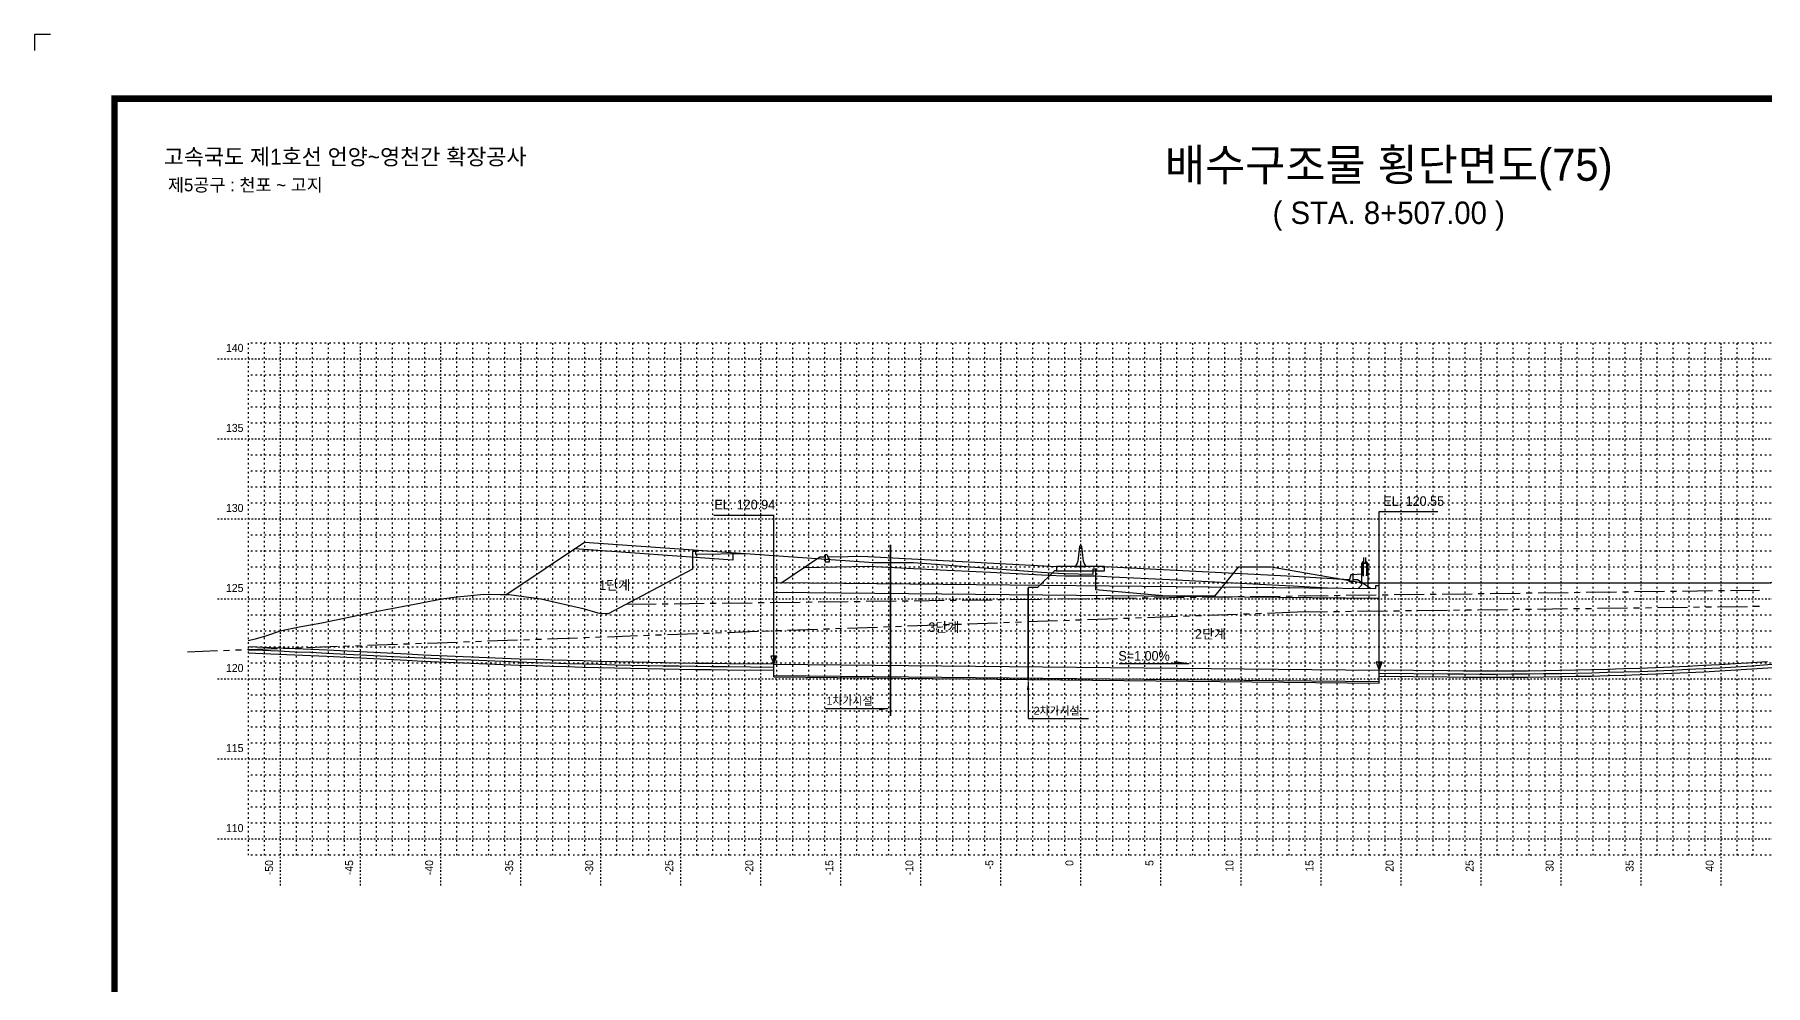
# Model space of a CAD drawing. Header units: metres. Extents: x 3558 to 3726, y 2272 to 2391.
# Drawn here: x 3557.5 to 3665.6, y 2331.2 to 2390.6 of the extents above; entities that cross this region are included whole.
import ezdxf
from ezdxf.enums import TextEntityAlignment as Align

# ---------------------------------------------------------------- set-up
doc = ezdxf.new("R2010")
doc.units = ezdxf.units.M
doc.header["$LTSCALE"] = 0.3
for name, pattern in [('A-CENTR01', [2, 1.25, -0.25, 0.25, -0.25]), ('A-DOTLN01H', [0.125, 0, -0.125]), ('A-PHATM01', [2.5, 1.25, -0.25, 0.25, -0.25, 0.25, -0.25])]:
    doc.linetypes.add(name, pattern=pattern)
for name, color, linetype in [('CC-BASE', 1, 'Continuous'), ('CC-DGNL', 7, 'Continuous'), ('CC-FILL', 4, 'Continuous'), ('CC-GRID-MAJR', 3, 'A-DOTLN01H'), ('CC-GRID-MINR', 1, 'A-DOTLN01H'), ('CC-GRID-TEXT', 2, 'Continuous'), ('CC-GRND', 3, 'Continuous'), ('CC-GSTR', 4, 'Continuous'), ('CC-GSTR-DICH', 3, 'Continuous'), ('CC-GSTR-NEWC', 4, 'Continuous'), ('CC-MISC', 2, 'Continuous'), ('cc-misc-가시설', 1, 'Continuous'), ('CC-PAVE', 1, 'Continuous'), ('CC-ROCK-BLST', 2, 'A-PHATM01'), ('CC-ROCK-RIPP', 1, 'A-CENTR01'), ('CD-BOXC-PATH', 4, 'Continuous'), ('CD-LEAL', 1, 'Continuous'), ('CD-TEXT', 3, 'Continuous'), ('CS-DIML', 1, 'Continuous'), ('CX-BORD', 3, 'Continuous'), ('CX-BORD-LIN1', 4, 'Continuous'), ('CX-BORD-LIN2', 3, 'Continuous'), ('CX-BORD-TEX2', 7, 'Continuous'), ('CX-BORD-TEX3', 6, 'Continuous')]:
    doc.layers.add(name, color=color, linetype=linetype)
doc.layers.add('CS-DIMT', color=3, linetype='Continuous', lineweight=9)
doc.styles.add('GHS', font='돋움.ttf')
doc.styles.add('GTXT', font='돋움.ttf')
doc.styles.get("Standard").update_dxf_attribs({"font": '돋움.ttf'})
doc.styles.add('TB_TEXT', font='돋움.ttf')
doc.styles.add('TB_WBTXT', font='돋움.ttf')
doc.styles.add('TB_WMTXT', font='돋움.ttf')

# ---------------------------------------------------------------- blocks, each defined once
blk = doc.blocks.new('CXBLKA1-KECH-한국도로공사')
at = {"layer": 'CX-BORD-LIN1', "const_width": 2}
blk.add_lwpolyline([(796, 0), (0, 0), (0, 554), (796, 554)], close=True, dxfattribs=at)
at = {"layer": 'defpoints'}
blk.add_lwpolyline([(-20, 574), (-25, 574), (-25, 569)], dxfattribs=at)
at = {"layer": 'CX-BORD-LIN1', "style": 'TB_TEXT'}
for tag, height, p in [('TR_RNUM5', 3, (285.11, 32.64)), ('TR_RDAT5', 3.5, (317.5, 33)), ('TR_DGN5', 3.5, (451.12, 33)), ('TR_CHK5', 3.5, (491.12, 33)), ('TR_APP5', 3.5, (531.12, 33)), ('TR_RNUM4', 3, (285.11, 26.64)), ('TR_RDAT4', 3.5, (317.5, 27)), ('TR_DGN4', 3.5, (451.12, 27)), ('TR_CHK4', 3.5, (491.12, 27)), ('TR_APP4', 3.5, (531.12, 27)), ('TR_RNUM3', 3, (285.11, 20.64)), ('TR_RDAT3', 3.5, (317.5, 21)), ('TR_DGN3', 3.5, (451.12, 21)), ('TR_CHK3', 3.5, (491.12, 21)), ('TR_APP3', 3.5, (531.12, 21)), ('TR_RDAT2', 3.5, (317.5, 15)), ('TR_DGN2', 3.5, (451.12, 15)), ('TR_CHK2', 3.5, (491.12, 15)), ('TR_APP2', 3.5, (531.12, 15)), ('TR_RNUM2', 3, (285.11, 14.64)), ('TR_RNUM1', 3, (285.11, 8.64)), ('TR_RDAT1', 3.5, (317.5, 9)), ('TR_DGN1', 3.5, (451.12, 9)), ('TR_CHK1', 3.5, (491.12, 9)), ('TR_APP1', 3.5, (531.12, 9))]:
    blk.add_attdef(tag, text='', height=height, dxfattribs=at).set_placement(p, align=Align.MIDDLE_CENTER)
for tag, p in [('TR_RCON5', (342.3, 33)), ('TR_RCON4', (342.3, 27)), ('TR_RCON3', (342.3, 21)), ('TR_RCON2', (342.3, 15)), ('TR_RCON1', (342.3, 9))]:
    blk.add_attdef(tag, text='', height=3.5, dxfattribs=at).set_placement(p, align=Align.MIDDLE_LEFT)
at = {"layer": 'CX-BORD-LIN2', "style": 'TB_TEXT'}
blk.add_attdef('TD_VERSION', text='', height=3, rotation=90, dxfattribs=at).set_placement((800.5, 48.01), align=Align.MIDDLE_CENTER)
at = {"layer": 'CX-BORD-TEX2', "style": 'TB_WMTXT'}
for tag, height, p in [('TB_CNAME', 5, (15.34, 531.83)), ('TB_CSCOP', 4, (16.63, 523.83))]:
    blk.add_attdef(tag, text='', height=height, dxfattribs=at).set_placement(p, align=Align.BOTTOM_LEFT)
at = {"layer": 'CX-BORD-TEX2', "style": 'TB_WBTXT'}
for tag, height, p in [('TB_MTITIL', 10, (398, 533.33)), ('TB_STITL', 7, (398, 518.33))]:
    blk.add_attdef(tag, text='', height=height, dxfattribs=at).set_placement(p, align=Align.MIDDLE_CENTER)
at = {"layer": 'CX-BORD-TEX3', "style": 'TB_TEXT'}
for tag, height, p in [('TD_LNDST', 4.5, (215, 31.5)), ('TD_DSECT', 4.5, (605.5, 31.5)), ('TD_DDIST', 4.5, (654.5, 31.5)), ('TD_DNAME_TOP', 4.5, (755, 27.96)), ('TD_DCOMP', 4.5, (215, 22.59)), ('TD_CSECT', 4.5, (605.5, 22.5)), ('TD_CDIST', 4.5, (654.5, 22.5)), ('TD_DNAME_MAIN', 4.5, (755, 21.47)), ('TD_DNAME_BOT', 3, (755, 15.25)), ('TD_CCOMP', 4.5, (215, 13.59)), ('TD_HSCAL', 4.5, (620.88, 13.75)), ('TD_VSCAL', 4.5, (656.86, 13.75)), ('TD_CNAME', 5, (65, 7.6)), ('TD_FIELD', 4.5, (180, 5.13)), ('TD_CSTEP', 4.5, (250.74, 5.13)), ('TD_DWGCODE', 4.5, (637, 4.79)), ('TD_DWGNO', 4.5, (755, 5))]:
    blk.add_attdef(tag, text='', height=height, dxfattribs=at).set_placement(p, align=Align.MIDDLE_CENTER)

msp = doc.modelspace()

# ---------------------------------------------------------------- linework, layer by layer
at = {"layer": 'CC-BASE'}
msp.add_lwpolyline([(3622.86, 2357.65), (3622.86, 2357.4), (3622.86, 2357.15)], dxfattribs=at)
msp.add_lwpolyline([(3622.86, 2357.65), (3622.86, 2357.4), (3622.86, 2357.15)], dxfattribs=at)
at = {"layer": 'CC-DGNL', "ltscale": 2}
msp.add_line((3601.13, 2358.23), (3601.13, 2357.78), dxfattribs=at)
for points in [[(3591.86, 2358.89), (3586.95, 2355.61)], [(3601.13, 2357.78), (3591.25, 2358.49)], [(3601.92, 2358.18), (3591.86, 2358.89)], [(3621.22, 2357.12), (3620.17, 2356.07)], [(3621.36, 2357.12), (3621.22, 2357.12)], [(3620.17, 2356.07), (3619.59, 2356.07)]]:
    msp.add_lwpolyline(points, dxfattribs=at)
at = {"layer": 'CC-FILL'}
for p, q in [((3606.91, 2357.97), (3606.56, 2357.97)), ((3639.87, 2356.58), (3640.16, 2356.58))]:
    msp.add_line(p, q, dxfattribs=at)
for points in [[(3606.56, 2357.97), (3604.19, 2356.38)], [(3640.41, 2356.91), (3639.87, 2356.88)], [(3640.16, 2356.58), (3641.01, 2356.01)]]:
    msp.add_lwpolyline(points, dxfattribs=at)
at = {"layer": 'CC-GRID-MAJR', "ltscale": 3}
for points in [[(3572.86, 2371.35), (3572.86, 2337.35)], [(3577.86, 2371.35), (3577.86, 2337.35)], [(3582.86, 2371.35), (3582.86, 2337.35)], [(3587.86, 2371.35), (3587.86, 2337.35)], [(3592.86, 2371.35), (3592.86, 2337.35)], [(3597.86, 2371.35), (3597.86, 2337.35)], [(3602.86, 2371.35), (3602.86, 2337.35)], [(3607.86, 2371.35), (3607.86, 2337.35)], [(3612.86, 2371.35), (3612.86, 2337.35)], [(3617.86, 2371.35), (3617.86, 2337.35)], [(3622.86, 2371.35), (3622.86, 2337.35)], [(3627.86, 2371.35), (3627.86, 2337.35)], [(3632.86, 2371.35), (3632.86, 2337.35)], [(3637.86, 2371.35), (3637.86, 2337.35)], [(3642.86, 2371.35), (3642.86, 2337.35)], [(3647.86, 2371.35), (3647.86, 2337.35)], [(3652.86, 2371.35), (3652.86, 2337.35)], [(3657.86, 2371.35), (3657.86, 2337.35)], [(3662.86, 2371.35), (3662.86, 2337.35)], [(3691.86, 2370.35), (3568.86, 2370.35)], [(3691.86, 2365.35), (3568.86, 2365.35)], [(3691.86, 2360.35), (3568.86, 2360.35)], [(3691.86, 2355.35), (3568.86, 2355.35)], [(3691.86, 2350.35), (3568.86, 2350.35)], [(3691.86, 2345.35), (3568.86, 2345.35)], [(3691.86, 2340.35), (3568.86, 2340.35)]]:
    msp.add_lwpolyline(points, dxfattribs=at)
at = {"layer": 'CC-GRID-MINR', "ltscale": 5}
for points in [[(3570.86, 2371.35), (3570.86, 2339.35)], [(3689.86, 2371.35), (3570.86, 2371.35)], [(3571.86, 2371.35), (3571.86, 2339.35)], [(3573.86, 2371.35), (3573.86, 2339.35)], [(3574.86, 2371.35), (3574.86, 2339.35)], [(3575.86, 2371.35), (3575.86, 2339.35)], [(3576.86, 2371.35), (3576.86, 2339.35)], [(3578.86, 2371.35), (3578.86, 2339.35)], [(3579.86, 2371.35), (3579.86, 2339.35)], [(3580.86, 2371.35), (3580.86, 2339.35)], [(3581.86, 2371.35), (3581.86, 2339.35)], [(3583.86, 2371.35), (3583.86, 2339.35)], [(3584.86, 2371.35), (3584.86, 2339.35)], [(3585.86, 2371.35), (3585.86, 2339.35)], [(3586.86, 2371.35), (3586.86, 2339.35)], [(3588.86, 2371.35), (3588.86, 2339.35)], [(3589.86, 2371.35), (3589.86, 2339.35)], [(3590.86, 2371.35), (3590.86, 2339.35)], [(3591.86, 2371.35), (3591.86, 2339.35)], [(3593.86, 2371.35), (3593.86, 2339.35)], [(3594.86, 2371.35), (3594.86, 2339.35)], [(3595.86, 2371.35), (3595.86, 2339.35)], [(3596.86, 2371.35), (3596.86, 2339.35)], [(3598.86, 2371.35), (3598.86, 2339.35)], [(3599.86, 2371.35), (3599.86, 2339.35)], [(3600.86, 2371.35), (3600.86, 2339.35)], [(3601.86, 2371.35), (3601.86, 2339.35)], [(3603.86, 2371.35), (3603.86, 2339.35)], [(3604.86, 2371.35), (3604.86, 2339.35)], [(3605.86, 2371.35), (3605.86, 2339.35)], [(3606.86, 2371.35), (3606.86, 2339.35)], [(3608.86, 2371.35), (3608.86, 2339.35)], [(3609.86, 2371.35), (3609.86, 2339.35)], [(3610.86, 2371.35), (3610.86, 2339.35)], [(3611.86, 2371.35), (3611.86, 2339.35)], [(3613.86, 2371.35), (3613.86, 2339.35)], [(3614.86, 2371.35), (3614.86, 2339.35)], [(3615.86, 2371.35), (3615.86, 2339.35)], [(3616.86, 2371.35), (3616.86, 2339.35)], [(3618.86, 2371.35), (3618.86, 2339.35)], [(3619.86, 2371.35), (3619.86, 2339.35)], [(3620.86, 2371.35), (3620.86, 2339.35)], [(3621.86, 2371.35), (3621.86, 2339.35)], [(3623.86, 2371.35), (3623.86, 2339.35)], [(3624.86, 2371.35), (3624.86, 2339.35)], [(3625.86, 2371.35), (3625.86, 2339.35)], [(3626.86, 2371.35), (3626.86, 2339.35)], [(3628.86, 2371.35), (3628.86, 2339.35)], [(3629.86, 2371.35), (3629.86, 2339.35)], [(3630.86, 2371.35), (3630.86, 2339.35)], [(3631.86, 2371.35), (3631.86, 2339.35)], [(3633.86, 2371.35), (3633.86, 2339.35)], [(3634.86, 2371.35), (3634.86, 2339.35)], [(3635.86, 2371.35), (3635.86, 2339.35)], [(3636.86, 2371.35), (3636.86, 2339.35)], [(3638.86, 2371.35), (3638.86, 2339.35)], [(3639.86, 2371.35), (3639.86, 2339.35)], [(3640.86, 2371.35), (3640.86, 2339.35)], [(3641.86, 2371.35), (3641.86, 2339.35)], [(3643.86, 2371.35), (3643.86, 2339.35)], [(3644.86, 2371.35), (3644.86, 2339.35)], [(3645.86, 2371.35), (3645.86, 2339.35)], [(3646.86, 2371.35), (3646.86, 2339.35)], [(3648.86, 2371.35), (3648.86, 2339.35)], [(3649.86, 2371.35), (3649.86, 2339.35)], [(3650.86, 2371.35), (3650.86, 2339.35)], [(3651.86, 2371.35), (3651.86, 2339.35)], [(3653.86, 2371.35), (3653.86, 2339.35)], [(3654.86, 2371.35), (3654.86, 2339.35)], [(3655.86, 2371.35), (3655.86, 2339.35)], [(3656.86, 2371.35), (3656.86, 2339.35)], [(3658.86, 2371.35), (3658.86, 2339.35)], [(3659.86, 2371.35), (3659.86, 2339.35)], [(3660.86, 2371.35), (3660.86, 2339.35)], [(3661.86, 2371.35), (3661.86, 2339.35)], [(3663.86, 2371.35), (3663.86, 2339.35)], [(3664.86, 2371.35), (3664.86, 2339.35)], [(3689.86, 2369.35), (3570.86, 2369.35)], [(3689.86, 2368.35), (3570.86, 2368.35)], [(3689.86, 2367.35), (3570.86, 2367.35)], [(3689.86, 2366.35), (3570.86, 2366.35)], [(3689.86, 2364.35), (3570.86, 2364.35)], [(3689.86, 2363.35), (3570.86, 2363.35)], [(3689.86, 2362.35), (3570.86, 2362.35)], [(3689.86, 2361.35), (3570.86, 2361.35)], [(3689.86, 2359.35), (3570.86, 2359.35)], [(3689.86, 2358.35), (3570.86, 2358.35)], [(3689.86, 2357.35), (3570.86, 2357.35)], [(3689.86, 2356.35), (3570.86, 2356.35)], [(3689.86, 2354.35), (3570.86, 2354.35)], [(3689.86, 2353.35), (3570.86, 2353.35)], [(3689.86, 2352.35), (3570.86, 2352.35)], [(3689.86, 2351.35), (3570.86, 2351.35)], [(3689.86, 2349.35), (3570.86, 2349.35)], [(3689.86, 2348.35), (3570.86, 2348.35)], [(3689.86, 2347.35), (3570.86, 2347.35)], [(3689.86, 2346.35), (3570.86, 2346.35)], [(3689.86, 2344.35), (3570.86, 2344.35)], [(3689.86, 2343.35), (3570.86, 2343.35)], [(3689.86, 2342.35), (3570.86, 2342.35)], [(3689.86, 2341.35), (3570.86, 2341.35)], [(3689.86, 2339.35), (3570.86, 2339.35)]]:
    msp.add_lwpolyline(points, dxfattribs=at)
at = {"layer": 'CC-GRND'}
for points in [[(3634.77, 2357.35), (3632.71, 2357.35), (3631.22, 2355.53), (3628.22, 2355.53), (3623.82, 2355.93), (3623.82, 2357.23), (3623.62, 2357.23), (3623.62, 2356.9), (3621.82, 2356.93), (3620.42, 2357.02), (3612.42, 2357.62), (3609.92, 2357.62), (3601.92, 2358.18), (3598.82, 2358.14), (3598.82, 2358.33), (3598.62, 2358.33), (3598.62, 2357.23), (3593.34, 2354.44), (3593.24, 2354.43), (3592.81, 2354.46), (3592.71, 2354.47), (3591.87, 2354.72), (3589.14, 2355.35), (3587.15, 2355.62), (3586.61, 2355.63), (3585.68, 2355.64), (3585.36, 2355.63), (3584.35, 2355.52), (3583.86, 2355.47), (3582.96, 2355.35), (3581.69, 2355.11), (3579.03, 2354.6), (3575.45, 2353.85), (3574.04, 2353.6), (3572.86, 2353.35), (3571.94, 2353.05), (3571.29, 2352.86), (3570.86, 2352.74)], [(3670.1, 2357.35), (3665.86, 2356.35), (3640.5, 2356.35), (3634.77, 2357.35)]]:
    msp.add_lwpolyline(points, dxfattribs=at)
at = {"layer": 'CC-GSTR'}
msp.add_lwpolyline([(3622.81, 2358.67, 0.384478), (3622.79, 2358.65), (3622.69, 2357.72, -0.130145), (3622.64, 2357.6), (3622.58, 2357.5, 0.156317), (3622.56, 2357.45), (3622.56, 2357.4), (3623.17, 2357.4), (3623.17, 2357.45, 0.156317), (3623.15, 2357.5), (3623.08, 2357.6, -0.130145), (3623.04, 2357.72), (3622.94, 2358.65, 0.384478), (3622.92, 2358.67)], format="xyb", close=True, dxfattribs=at)
at = {"layer": 'CC-GSTR-DICH'}
for p, q in [((3607.02, 2358.12), (3606.91, 2358.12)), ((3606.91, 2358.12), (3606.91, 2357.67)), ((3607.16, 2357.67), (3606.91, 2357.67)), ((3607.02, 2358.12), (3607.09, 2357.89)), ((3607.16, 2357.89), (3607.09, 2357.89)), ((3607.16, 2357.89), (3607.16, 2357.67)), ((3640.41, 2357.58), (3640.41, 2356.23)), ((3640.81, 2357.58), (3640.41, 2357.58)), ((3640.81, 2357.58), (3640.41, 2357.58)), ((3640.79, 2357.6), (3640.43, 2357.6)), ((3640.43, 2357.6), (3640.43, 2357.58)), ((3640.47, 2357.65), (3640.52, 2357.7)), ((3640.47, 2357.6), (3640.47, 2357.65)), ((3640.48, 2357.61), (3640.48, 2357.6)), ((3640.48, 2357.61), (3640.51, 2357.61)), ((3640.49, 2357.62), (3640.49, 2356.82)), ((3640.49, 2357.62), (3640.51, 2357.62)), ((3640.51, 2357.62), (3640.51, 2356.84)), ((3640.51, 2357.61), (3640.51, 2357.6)), ((3640.52, 2357.7), (3640.55, 2357.7)), ((3640.55, 2357.6), (3640.55, 2357.96)), ((3640.55, 2357.6), (3640.55, 2357.96)), ((3640.68, 2357.6), (3640.68, 2357.96)), ((3640.68, 2357.6), (3640.68, 2357.96)), ((3640.71, 2357.7), (3640.68, 2357.7)), ((3640.76, 2357.65), (3640.71, 2357.7)), ((3640.72, 2357.62), (3640.72, 2356.84)), ((3640.74, 2357.62), (3640.72, 2357.62)), ((3640.72, 2357.61), (3640.72, 2357.6)), ((3640.75, 2357.61), (3640.72, 2357.61)), ((3640.74, 2357.62), (3640.74, 2356.82)), ((3640.75, 2357.61), (3640.75, 2357.6)), ((3640.76, 2357.6), (3640.76, 2357.65)), ((3640.79, 2357.6), (3640.79, 2357.58)), ((3640.41, 2356.23), (3640.21, 2356.02)), ((3640.49, 2356.82), (3640.56, 2356.82)), ((3640.51, 2356.84), (3640.56, 2356.84)), ((3640.56, 2356.84), (3640.56, 2356.82)), ((3640.72, 2356.84), (3640.67, 2356.84)), ((3640.67, 2356.84), (3640.67, 2356.82)), ((3640.74, 2356.82), (3640.67, 2356.82))]:
    msp.add_line(p, q, dxfattribs=at)
for points in [[(3640.81, 2357.58), (3640.81, 2356.02)], [(3639.87, 2356.88), (3639.87, 2356.43), (3639.62, 2356.43)], [(3639.75, 2356.88), (3639.62, 2356.43)], [(3639.87, 2356.88), (3639.75, 2356.88)]]:
    msp.add_lwpolyline(points, dxfattribs=at)
at = {"layer": 'CC-GSTR-NEWC'}
msp.add_lwpolyline([(3621.36, 2357.4), (3621.36, 2357.12), (3624.36, 2357.12), (3624.36, 2357.4)], close=True, dxfattribs=at)
at = {"layer": 'cc-misc-가시설', "ltscale": 4, "const_width": 0.1}
for points in [[(3610.99, 2358.76), (3610.99, 2348.06)], [(3619.59, 2356.07), (3619.59, 2350.26)]]:
    msp.add_lwpolyline(points, dxfattribs=at)
at = {"layer": 'CC-PAVE'}
for points in [[(3605.62, 2357.34), (3609.56, 2357.42), (3610.03, 2357.39), (3613.63, 2357.21), (3617.23, 2357.03), (3620.83, 2356.85), (3621.85, 2356.8), (3623.83, 2356.8), (3624.83, 2356.75), (3628.43, 2356.57), (3632.03, 2356.39), (3635.63, 2356.21), (3636.13, 2356.19), (3638.63, 2356.04)], [(3609.56, 2358.02), (3607.06, 2357.97)], [(3609.56, 2358.02), (3621.36, 2357.4)], [(3624.36, 2357.4), (3636.16, 2356.79)], [(3636.16, 2356.79), (3639.66, 2356.58)]]:
    msp.add_lwpolyline(points, dxfattribs=at)
at = {"layer": 'CC-PAVE', "linetype": 'Continuous'}
for points in [[(3603.69, 2351.29), (3600.78, 2351.32), (3600.78, 2351.32), (3600.78, 2351.32), (3600.78, 2351.32), (3599.78, 2351.33), (3598.78, 2351.34), (3597.78, 2351.36), (3596.78, 2351.37), (3595.78, 2351.39), (3594.78, 2351.41), (3593.78, 2351.43), (3592.78, 2351.46), (3591.78, 2351.49), (3590.78, 2351.51), (3589.78, 2351.55), (3588.78, 2351.58), (3587.78, 2351.61), (3586.78, 2351.65), (3585.78, 2351.69), (3584.78, 2351.73), (3583.78, 2351.77), (3582.78, 2351.82), (3581.78, 2351.86), (3580.78, 2351.91), (3580.78, 2351.91), (3580.78, 2351.91), (3580.78, 2351.91), (3575.78, 2352.16), (3575.78, 2352.16), (3575.78, 2352.16), (3575.78, 2352.16), (3574.78, 2352.21), (3573.78, 2352.25), (3572.78, 2352.3), (3571.78, 2352.34), (3570.86, 2352.37)], [(3603.69, 2351.09), (3600.78, 2351.12), (3599.78, 2351.13), (3598.78, 2351.14), (3597.78, 2351.16), (3596.78, 2351.17), (3595.77, 2351.19), (3594.77, 2351.21), (3593.77, 2351.23), (3592.77, 2351.26), (3591.77, 2351.29), (3590.77, 2351.31), (3589.77, 2351.35), (3588.77, 2351.38), (3587.77, 2351.41), (3586.77, 2351.45), (3585.77, 2351.49), (3584.77, 2351.53), (3583.77, 2351.57), (3582.77, 2351.62), (3581.77, 2351.66), (3580.77, 2351.71), (3575.77, 2351.96), (3574.77, 2352.01), (3573.77, 2352.05), (3572.77, 2352.1), (3571.77, 2352.14), (3570.86, 2352.17)], [(3603.69, 2350.89), (3600.77, 2350.92), (3599.77, 2350.93), (3598.77, 2350.94), (3597.77, 2350.96), (3596.77, 2350.97), (3595.77, 2350.99), (3594.77, 2351.01), (3593.77, 2351.03), (3592.77, 2351.06), (3591.77, 2351.09), (3590.77, 2351.12), (3589.77, 2351.15), (3588.77, 2351.18), (3587.76, 2351.21), (3586.76, 2351.25), (3585.76, 2351.29), (3584.76, 2351.33), (3583.76, 2351.37), (3582.76, 2351.42), (3581.76, 2351.46), (3580.76, 2351.51), (3575.76, 2351.76), (3574.76, 2351.81), (3573.76, 2351.85), (3572.76, 2351.9), (3571.76, 2351.94), (3570.86, 2351.97)], [(3689.86, 2352.85), (3665.79, 2351.24), (3664.79, 2351.17), (3663.79, 2351.11), (3662.79, 2351.05), (3661.79, 2351), (3660.79, 2350.95), (3659.79, 2350.9), (3658.79, 2350.86), (3657.79, 2350.82), (3656.79, 2350.79), (3655.78, 2350.76), (3654.78, 2350.73), (3653.78, 2350.71), (3652.78, 2350.69), (3651.78, 2350.68), (3650.78, 2350.66), (3649.78, 2350.66), (3648.78, 2350.65), (3647.78, 2350.65), (3646.78, 2350.66), (3645.78, 2350.67), (3641.51, 2350.71)], [(3689.86, 2352.65), (3665.8, 2351.04), (3664.8, 2350.97), (3663.8, 2350.91), (3662.8, 2350.85), (3661.8, 2350.8), (3660.8, 2350.75), (3659.8, 2350.7), (3658.79, 2350.66), (3657.79, 2350.62), (3656.79, 2350.59), (3655.79, 2350.56), (3654.79, 2350.53), (3653.79, 2350.51), (3652.79, 2350.49), (3651.78, 2350.48), (3650.78, 2350.46), (3649.78, 2350.46), (3648.78, 2350.45), (3647.78, 2350.45), (3646.78, 2350.46), (3645.77, 2350.47), (3641.51, 2350.51)], [(3665.78, 2351.44), (3664.78, 2351.37), (3663.78, 2351.31), (3662.78, 2351.25), (3661.78, 2351.2), (3660.78, 2351.15), (3659.78, 2351.1), (3658.78, 2351.06), (3657.78, 2351.02), (3656.78, 2350.99), (3655.78, 2350.96), (3654.78, 2350.93), (3653.78, 2350.91), (3652.78, 2350.89), (3651.78, 2350.88), (3650.78, 2350.86), (3649.78, 2350.86), (3648.78, 2350.85), (3647.78, 2350.85), (3646.78, 2350.86), (3645.78, 2350.87), (3641.51, 2350.91)]]:
    msp.add_lwpolyline(points, dxfattribs=at)
at = {"layer": 'CC-ROCK-BLST', "ltscale": 5}
msp.add_lwpolyline([(3567.07, 2352.07), (3636.41, 2354.55), (3665.41, 2354.91)], dxfattribs=at)
at = {"layer": 'CC-ROCK-RIPP', "ltscale": 5}
msp.add_lwpolyline([(3594.46, 2355.03), (3665.27, 2355.92)], dxfattribs=at)
at = {"layer": 'CD-BOXC-PATH', "ltscale": 0.1}
for points in [[(3603.69, 2350.49), (3603.69, 2356.68)], [(3603.89, 2356.68), (3603.69, 2356.68)], [(3603.89, 2356.38), (3603.89, 2356.68)], [(3603.89, 2356.39), (3641.31, 2356.01)], [(3641.31, 2356.01), (3641.31, 2356.21)], [(3641.31, 2356.21), (3641.51, 2356.21)], [(3641.51, 2350.11), (3641.51, 2356.21)], [(3603.69, 2350.59), (3641.51, 2350.21)], [(3603.69, 2350.49), (3641.51, 2350.11)]]:
    msp.add_lwpolyline(points, dxfattribs=at)
at = {"layer": 'CD-BOXC-PATH', "flags": 128}
for points in [[(3603.69, 2355.79), (3641.51, 2355.41)], [(3603.69, 2351.29), (3641.51, 2350.91)]]:
    msp.add_lwpolyline(points, dxfattribs=at)
at = {"layer": 'CD-LEAL'}
msp.add_line((3610.81, 2348.49), (3606.91, 2348.49), dxfattribs=at)
msp.add_lwpolyline([(3619.59, 2350.21), (3619.59, 2347.9), (3623.36, 2347.9)], dxfattribs=at)
for points in [[(3619.59, 2350.21), (3619.66, 2349.67), (3619.5, 2349.67)], [(3610.81, 2348.49), (3610.27, 2348.56), (3610.27, 2348.4)]]:
    msp.add_solid(points, dxfattribs=at)
at = {"layer": 'CD-TEXT'}
for p, q in [((3629.63, 2351.31), (3625.27, 2351.31)), ((3628.83, 2351.31), (3628.71, 2351.43)), ((3629.63, 2351.31), (3628.71, 2351.43)), ((3628.8, 2351.31), (3628.71, 2351.41)), ((3628.77, 2351.31), (3628.71, 2351.38)), ((3628.74, 2351.31), (3628.71, 2351.35)), ((3628.71, 2351.31), (3628.71, 2351.32)), ((3628.86, 2351.31), (3628.75, 2351.43)), ((3628.89, 2351.31), (3628.78, 2351.42)), ((3628.92, 2351.31), (3628.82, 2351.42)), ((3628.95, 2351.31), (3628.85, 2351.42)), ((3628.98, 2351.31), (3628.88, 2351.41)), ((3629.01, 2351.31), (3628.92, 2351.41)), ((3629.04, 2351.31), (3628.95, 2351.4)), ((3629.07, 2351.31), (3628.99, 2351.4)), ((3629.1, 2351.31), (3629.02, 2351.39)), ((3629.13, 2351.31), (3629.05, 2351.39)), ((3629.16, 2351.31), (3629.09, 2351.39)), ((3629.19, 2351.31), (3629.12, 2351.38)), ((3629.22, 2351.31), (3629.16, 2351.38)), ((3629.25, 2351.31), (3629.19, 2351.37)), ((3629.28, 2351.31), (3629.23, 2351.37)), ((3629.31, 2351.31), (3629.26, 2351.36)), ((3629.34, 2351.31), (3629.29, 2351.36)), ((3629.37, 2351.31), (3629.33, 2351.35)), ((3629.4, 2351.31), (3629.36, 2351.35)), ((3629.43, 2351.31), (3629.4, 2351.35)), ((3629.46, 2351.31), (3629.43, 2351.34)), ((3629.49, 2351.31), (3629.46, 2351.34)), ((3629.52, 2351.31), (3629.5, 2351.33)), ((3629.55, 2351.31), (3629.53, 2351.33)), ((3629.57, 2351.31), (3629.57, 2351.32)), ((3629.6, 2351.31), (3629.6, 2351.32))]:
    msp.add_line(p, q, dxfattribs=at)
at = {"layer": 'CS-DIML'}
for p, q in [((3599.95, 2360.6), (3603.69, 2360.6)), ((3603.69, 2351.29), (3603.69, 2360.6)), ((3641.51, 2360.82), (3645.18, 2360.82)), ((3641.51, 2350.91), (3641.51, 2360.82))]:
    msp.add_line(p, q, dxfattribs=at)
for points in [[(3603.69, 2351.29), (3603.88, 2351.79), (3603.5, 2351.79)], [(3641.51, 2350.91), (3641.7, 2351.41), (3641.32, 2351.41)]]:
    msp.add_lwpolyline(points, close=True, dxfattribs=at)
for points in [[(3603.69, 2351.29), (3603.88, 2351.79), (3603.69, 2351.79)], [(3641.51, 2350.91), (3641.7, 2351.41), (3641.51, 2351.41)]]:
    msp.add_solid(points, dxfattribs=at)

# ---------------------------------------------------------------- block references
at = {"layer": 'CX-BORD', "linetype": 'Continuous'}
ref = msp.add_blockref('CXBLKA1-KECH-한국도로공사', (3562.51, 2275.82), dxfattribs=dict(at, xscale=0.1999999999998181, yscale=0.1999999999998181, zscale=0.2000000000137599))
ref.add_attrib('TB_MTITIL', '배수구조물 횡단면도(75)', dxfattribs={"layer": 'CX-BORD-TEX2', "height": 2, "rotation": 0, "style": 'TB_WBTXT'}).set_placement((3642.11, 2382.49), align=Align.MIDDLE_CENTER)
ref.add_attrib('TB_STITL', '( STA. 8+507.00 )', dxfattribs={"layer": 'CX-BORD-TEX2', "height": 1.4, "rotation": 0, "style": 'TB_WBTXT'}).set_placement((3642.11, 2379.49), align=Align.MIDDLE_CENTER)
ref.add_attrib('TB_CNAME', '고속국도 제1호선 언양~영천간 확장공사', dxfattribs={"layer": 'CX-BORD-TEX2', "height": 1, "rotation": 0, "style": 'TB_WMTXT'}).set_placement((3565.58, 2382.19), align=Align.BOTTOM_LEFT)
ref.add_attrib('TB_CSCOP', '제5공구 : 천포 ~ 고지', dxfattribs={"layer": 'CX-BORD-TEX2', "height": 0.8, "rotation": 0, "style": 'TB_WMTXT'}).set_placement((3565.84, 2380.59), align=Align.BOTTOM_LEFT)

# ---------------------------------------------------------------- texts
at = {"layer": 'CC-GRID-TEXT'}
for s, p in [('140', (3570.56, 2370.65)), ('135', (3570.56, 2365.65)), ('130', (3570.56, 2360.65)), ('125', (3570.56, 2355.65)), ('120', (3570.56, 2350.65)), ('115', (3570.56, 2345.65)), ('110', (3570.56, 2340.65))]:
    msp.add_text(s, height=0.5, dxfattribs=at).set_placement(p, align=Align.BOTTOM_RIGHT)
for s, p in [('-50', (3572.56, 2339.05)), ('-45', (3577.56, 2339.05)), ('-40', (3582.56, 2339.05)), ('-35', (3587.56, 2339.05)), ('-30', (3592.56, 2339.05)), ('-25', (3597.56, 2339.05)), ('-20', (3602.56, 2339.05)), ('-15', (3607.56, 2339.05)), ('-10', (3612.56, 2339.05)), ('-5', (3617.56, 2339.05)), ('0', (3622.56, 2339.05)), ('5', (3627.56, 2339.05)), ('10', (3632.56, 2339.05)), ('15', (3637.56, 2339.05)), ('20', (3642.56, 2339.05)), ('25', (3647.56, 2339.05)), ('30', (3652.56, 2339.05)), ('35', (3657.56, 2339.05)), ('40', (3662.56, 2339.05))]:
    msp.add_text(s, height=0.5, rotation=90, dxfattribs=at).set_placement(p, align=Align.BOTTOM_RIGHT)
at = {"layer": 'CC-MISC'}
msp.add_text('1차가시설', height=0.5, dxfattribs=at).set_placement((3606.99, 2348.6), align=Align.BOTTOM_LEFT)
at = {"layer": 'CC-MISC', "style": 'GHS'}
msp.add_text('2차가시설', height=0.5, dxfattribs=at).set_placement((3619.93, 2347.98), align=Align.BOTTOM_LEFT)
at = {"layer": 'CD-TEXT'}
for s, p in [('1단계', (3592.78, 2355.93)), ('3단계', (3613.35, 2353.3)), ('2단계', (3630.01, 2352.88)), ('S=1.00%%%', (3625.22, 2351.51))]:
    msp.add_text(s, height=0.6, dxfattribs=at).set_placement(p)
at = {"layer": 'CS-DIMT', "style": 'GTXT'}
for s, p in [('EL. 120.94', (3599.98, 2360.96)), ('EL. 120.55', (3641.77, 2361.18))]:
    msp.add_text(s, height=0.6, dxfattribs=at).set_placement(p)

doc.saveas('drawing.dxf')
